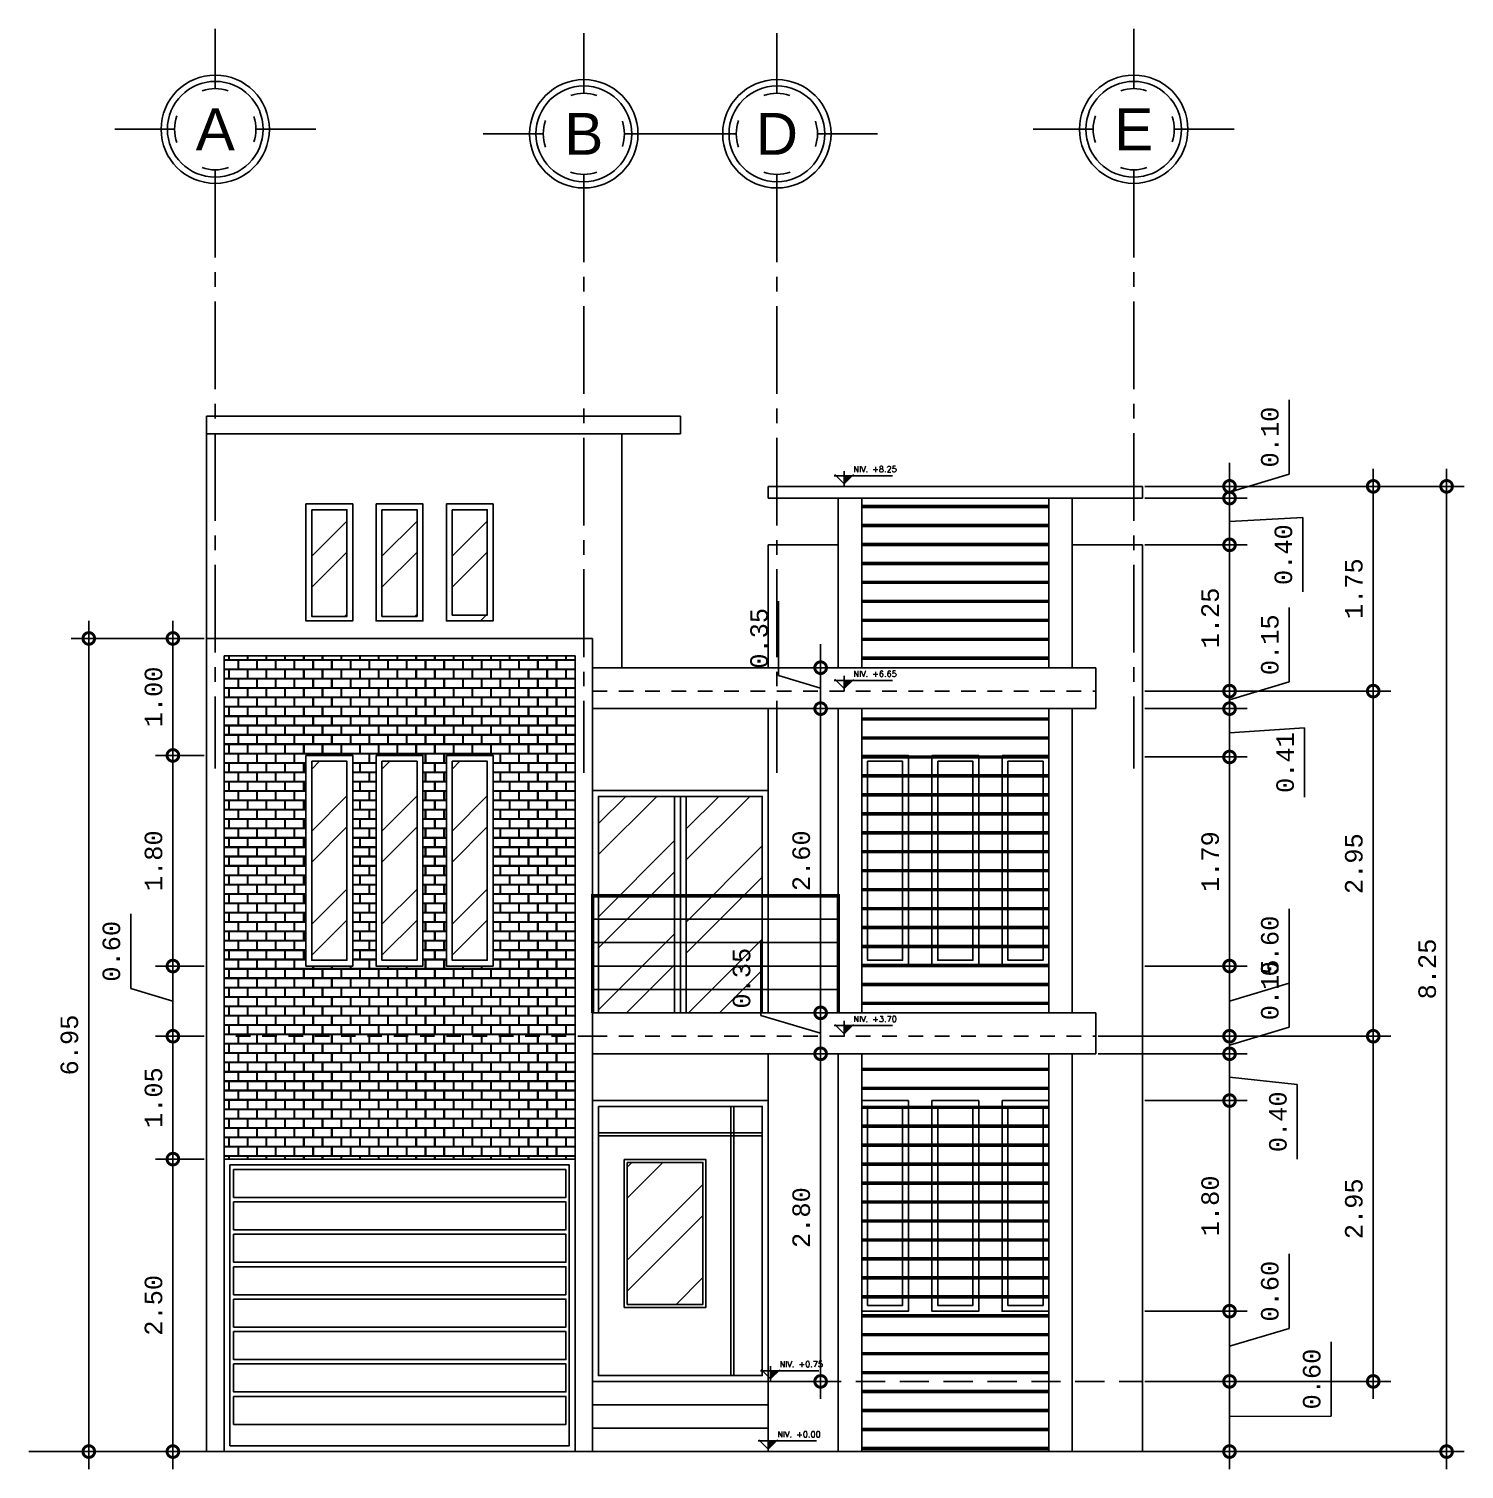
# Model space of a CAD drawing. Header units: inches. Extents: x -9 to 337, y -247 to 209.
# Drawn here: x 115.16 to 127.43, y 49.16 to 61.47 of the extents above; entities that cross this region are included whole.
import ezdxf
from ezdxf.enums import TextEntityAlignment as Align

# ---------------------------------------------------------------- set-up
doc = ezdxf.new("R2010")
doc.units = ezdxf.units.IN
doc.header["$MEASUREMENT"] = 0
doc.header["$PDMODE"] = 34
doc.linetypes.add('CENTER2', pattern=[1.125, 0.75, -0.125, 0.125, -0.125])
doc.linetypes.add('HIDDEN', pattern=[0.375, 0.25, -0.125])
doc.layers.add('A_COTAS', color=1, linetype='Continuous')
doc.styles.add('MONOTXT4', font='monotxt4.shx')
doc.styles.add('NT_25', font='romans.shx', dxfattribs={"height": 0.0509})
doc.styles.get("Standard").update_dxf_attribs({"font": 'arial.ttf'})
doc.dimstyles.new('E100', dxfattribs={"dimtxt": 0.15, "dimasz": 0.2, "dimexe": 0.15, "dimexo": 0.02, "dimgap": 0.09, "dimtad": 1, "dimzin": 0, "dimdsep": 46, "dimtxsty": 'MONOTXT4', "dimblk": 'DOTSMALL', "dimcen": 0.01, "dimdle": 0.15, "dimclrd": 1, "dimclre": 1, "dimclrt": 2, "dimadec": 0, "dimazin": 0, "dimtfac": 1, "dimtofl": 0, "dimtmove": 1, "dimatfit": 1, "dimldrblk": 'OPEN90', "dimfxl": 1, "dimtolj": 1, "dimtzin": 0, "dimarcsym": 0})
pattern_1 = [(45, (59.7556, 23.8381), (-0.3977476, 0.3977476), []), (45, (60.02075, 23.8381), (-0.3977476, 0.3977476), [])]

# ---------------------------------------------------------------- blocks, each defined once
blk = doc.blocks.new('EJE NORTE NUEVO')
at = {"color": 8}
for p, q in [((0, 3.252), (0, 3.764)), ((-0.347, 2.905), (-0.859, 2.905)), ((0.347, 2.905), (0.859, 2.905))]:
    blk.add_line(p, q, dxfattribs=at)
at = {"color": 2, "linetype": 'CENTER2'}
blk.add_line((0, 2.558), (0, -2.558), dxfattribs=at)
at = {"color": 8}
blk.add_circle((0, 2.905), 0.463, dxfattribs=at)
at = {"color": 4}
blk.add_circle((0, 2.905), 0.409, dxfattribs=at)
at = {"color": 8}
for start, end in [(71.4161, 108.5839), (160.6993, 199.2784), (341.7694, 18.2529), (251.0526, 288.9474)]:
    blk.add_arc((0, 2.905), 0.347, start, end, dxfattribs=at)
at = {"color": 4}
blk.add_attdef('A', text='', height=0.358, dxfattribs=at).set_placement((0, 2.905), align=Align.MIDDLE_CENTER)
blk = doc.blocks.new('_DotSmall')
at = {"color": 0, "linetype": 'ByBlock', "const_width": 0.5}
blk.add_lwpolyline([(-0.0625, 0, 1), (0.0625, 0, 1)], format="xyb", close=True, dxfattribs=at)
blk = doc.blocks.new('*D459')
at = {"color": 1, "lineweight": -2, "transparency": 16777216}
for p, q in [((116.395, 49.164), (116.395, 51.964)), ((116.662, 51.814), (116.245, 51.814)), ((116.662, 49.314), (116.245, 49.314))]:
    blk.add_line(p, q, dxfattribs=at)
at = {"layer": 'DEFPOINTS', "color": 0, "transparency": 16777216}
for p in [(116.395, 51.814), (116.682, 51.814), (116.682, 49.314)]:
    blk.add_point(p, dxfattribs=at)
at = {"color": 1, "lineweight": -2, "transparency": 16777216, "xscale": 0.2, "yscale": 0.2, "zscale": 0.2}
for p, rotation in [((116.395, 51.814), 90), ((116.395, 49.314), 270)]:
    blk.add_blockref('_DotSmall', p, dxfattribs=dict(at, rotation=rotation))
at = {"color": 2, "transparency": 16777216, "insert": (116.23, 50.564), "char_height": 0.15, "attachment_point": 5, "rotation": 90, "style": 'MONOTXT4'}
blk.add_mtext('\\A1;2.50', dxfattribs=at)
blk = doc.blocks.new('_Open90')
at = {"color": 0, "linetype": 'ByBlock', "lineweight": -2}
for p, q in [((0, 0), (-1, 0)), ((-0.5, 0.5), (0, 0)), ((0, 0), (-0.5, -0.5))]:
    blk.add_line(p, q, dxfattribs=at)
blk = doc.blocks.new('*D460')
at = {"color": 1, "lineweight": -2, "transparency": 16777216}
for p, q in [((116.395, 51.664), (116.395, 53.014)), ((116.662, 52.864), (116.245, 52.864)), ((116.662, 51.814), (116.245, 51.814))]:
    blk.add_line(p, q, dxfattribs=at)
at = {"layer": 'DEFPOINTS', "color": 0, "transparency": 16777216}
for p in [(116.395, 52.864), (116.682, 52.864), (116.682, 51.814)]:
    blk.add_point(p, dxfattribs=at)
at = {"color": 1, "lineweight": -2, "transparency": 16777216, "xscale": 0.2, "yscale": 0.2, "zscale": 0.2}
for p, rotation in [((116.395, 52.864), 90), ((116.395, 51.814), 270)]:
    blk.add_blockref('_DotSmall', p, dxfattribs=dict(at, rotation=rotation))
at = {"color": 2, "transparency": 16777216, "insert": (116.23, 52.339), "char_height": 0.15, "attachment_point": 5, "rotation": 90, "style": 'MONOTXT4'}
blk.add_mtext('\\A1;1.05', dxfattribs=at)
blk = doc.blocks.new('*D461')
at = {"color": 1, "lineweight": -2, "transparency": 16777216}
for p, q in [((116.035, 53.272), (116.035, 53.909)), ((116.395, 53.464), (116.395, 53.664)), ((116.662, 53.464), (116.245, 53.464)), ((116.395, 52.864), (116.395, 53.464)), ((116.395, 53.164), (116.035, 53.272)), ((116.662, 52.864), (116.245, 52.864)), ((116.395, 52.864), (116.395, 52.664))]:
    blk.add_line(p, q, dxfattribs=at)
at = {"layer": 'DEFPOINTS', "color": 0, "transparency": 16777216}
for p in [(116.395, 53.464), (116.682, 53.464), (116.682, 52.864)]:
    blk.add_point(p, dxfattribs=at)
at = {"color": 1, "lineweight": -2, "transparency": 16777216, "xscale": 0.2, "yscale": 0.2, "zscale": 0.2}
for p, rotation in [((116.395, 53.464), 270), ((116.395, 52.864), 90)]:
    blk.add_blockref('_DotSmall', p, dxfattribs=dict(at, rotation=rotation))
at = {"color": 2, "transparency": 16777216, "insert": (115.87, 53.59), "char_height": 0.15, "attachment_point": 5, "rotation": 90, "style": 'MONOTXT4'}
blk.add_mtext('\\A1;0.60', dxfattribs=at)
blk = doc.blocks.new('*D462')
at = {"color": 1, "lineweight": -2, "transparency": 16777216}
for p, q in [((116.395, 53.314), (116.395, 55.414)), ((116.662, 55.264), (116.245, 55.264)), ((116.662, 53.464), (116.245, 53.464))]:
    blk.add_line(p, q, dxfattribs=at)
at = {"layer": 'DEFPOINTS', "color": 0, "transparency": 16777216}
for p in [(116.395, 55.264), (116.682, 55.264), (116.682, 53.464)]:
    blk.add_point(p, dxfattribs=at)
at = {"color": 1, "lineweight": -2, "transparency": 16777216, "xscale": 0.2, "yscale": 0.2, "zscale": 0.2}
for p, rotation in [((116.395, 55.264), 90), ((116.395, 53.464), 270)]:
    blk.add_blockref('_DotSmall', p, dxfattribs=dict(at, rotation=rotation))
at = {"color": 2, "transparency": 16777216, "insert": (116.23, 54.364), "char_height": 0.15, "attachment_point": 5, "rotation": 90, "style": 'MONOTXT4'}
blk.add_mtext('\\A1;1.80', dxfattribs=at)
blk = doc.blocks.new('*D463')
at = {"color": 1, "lineweight": -2, "transparency": 16777216}
for p, q in [((116.395, 55.114), (116.395, 56.414)), ((116.662, 56.264), (116.245, 56.264)), ((116.662, 55.264), (116.245, 55.264))]:
    blk.add_line(p, q, dxfattribs=at)
at = {"layer": 'DEFPOINTS', "color": 0, "transparency": 16777216}
for p in [(116.395, 56.264), (116.682, 56.264), (116.682, 55.264)]:
    blk.add_point(p, dxfattribs=at)
at = {"color": 1, "lineweight": -2, "transparency": 16777216, "xscale": 0.2, "yscale": 0.2, "zscale": 0.2}
for p, rotation in [((116.395, 56.264), 90), ((116.395, 55.264), 270)]:
    blk.add_blockref('_DotSmall', p, dxfattribs=dict(at, rotation=rotation))
at = {"color": 2, "transparency": 16777216, "insert": (116.23, 55.764), "char_height": 0.15, "attachment_point": 5, "rotation": 90, "style": 'MONOTXT4'}
blk.add_mtext('\\A1;1.00', dxfattribs=at)
blk = doc.blocks.new('*D464')
at = {"color": 1, "lineweight": -2, "transparency": 16777216}
for p, q in [((126.294, 49.616), (126.294, 50.253)), ((125.426, 49.164), (125.426, 50.064)), ((124.702, 49.914), (125.576, 49.914)), ((125.426, 49.614), (126.294, 49.616)), ((124.702, 49.314), (125.576, 49.314))]:
    blk.add_line(p, q, dxfattribs=at)
at = {"layer": 'DEFPOINTS', "color": 0, "transparency": 16777216}
for p in [(124.682, 49.914), (125.426, 49.914), (124.682, 49.314)]:
    blk.add_point(p, dxfattribs=at)
at = {"color": 1, "lineweight": -2, "transparency": 16777216, "xscale": 0.2, "yscale": 0.2, "zscale": 0.2}
for p, rotation in [((125.426, 49.914), 90), ((125.426, 49.314), 270)]:
    blk.add_blockref('_DotSmall', p, dxfattribs=dict(at, rotation=rotation))
at = {"color": 2, "transparency": 16777216, "insert": (126.129, 49.934), "char_height": 0.15, "attachment_point": 5, "rotation": 90, "style": 'MONOTXT4'}
blk.add_mtext('\\A1;0.60', dxfattribs=at)
blk = doc.blocks.new('*D465')
at = {"color": 1, "lineweight": -2, "transparency": 16777216}
for p, q in [((125.936, 50.367), (125.936, 51.004)), ((125.426, 50.514), (125.426, 50.714)), ((124.702, 50.514), (125.576, 50.514)), ((125.426, 49.914), (125.426, 50.514)), ((125.426, 50.214), (125.936, 50.367)), ((124.702, 49.914), (125.576, 49.914)), ((125.426, 49.914), (125.426, 49.714))]:
    blk.add_line(p, q, dxfattribs=at)
at = {"layer": 'DEFPOINTS', "color": 0, "transparency": 16777216}
for p in [(124.682, 50.514), (125.426, 50.514), (124.682, 49.914)]:
    blk.add_point(p, dxfattribs=at)
at = {"color": 1, "lineweight": -2, "transparency": 16777216, "xscale": 0.2, "yscale": 0.2, "zscale": 0.2}
for p, rotation in [((125.426, 50.514), 270), ((125.426, 49.914), 90)]:
    blk.add_blockref('_DotSmall', p, dxfattribs=dict(at, rotation=rotation))
at = {"color": 2, "transparency": 16777216, "insert": (125.771, 50.685), "char_height": 0.15, "attachment_point": 5, "rotation": 90, "style": 'MONOTXT4'}
blk.add_mtext('\\A1;0.60', dxfattribs=at)
blk = doc.blocks.new('*D466')
at = {"color": 1, "lineweight": -2, "transparency": 16777216}
for p, q in [((125.426, 50.364), (125.426, 52.464)), ((124.702, 52.314), (125.576, 52.314)), ((124.702, 50.514), (125.576, 50.514))]:
    blk.add_line(p, q, dxfattribs=at)
at = {"layer": 'DEFPOINTS', "color": 0, "transparency": 16777216}
for p in [(124.682, 52.314), (125.426, 52.314), (124.682, 50.514)]:
    blk.add_point(p, dxfattribs=at)
at = {"color": 1, "lineweight": -2, "transparency": 16777216, "xscale": 0.2, "yscale": 0.2, "zscale": 0.2}
for p, rotation in [((125.426, 52.314), 90), ((125.426, 50.514), 270)]:
    blk.add_blockref('_DotSmall', p, dxfattribs=dict(at, rotation=rotation))
at = {"color": 2, "transparency": 16777216, "insert": (125.261, 51.414), "char_height": 0.15, "attachment_point": 5, "rotation": 90, "style": 'MONOTXT4'}
blk.add_mtext('\\A1;1.80', dxfattribs=at)
blk = doc.blocks.new('*D467')
at = {"color": 1, "lineweight": -2, "transparency": 16777216}
for p, q in [((125.426, 52.164), (125.426, 52.864)), ((124.302, 52.714), (125.576, 52.714)), ((125.426, 52.514), (126.005, 52.452)), ((126.005, 52.452), (126.005, 51.814)), ((124.702, 52.314), (125.576, 52.314))]:
    blk.add_line(p, q, dxfattribs=at)
at = {"layer": 'DEFPOINTS', "color": 0, "transparency": 16777216}
for p in [(124.282, 52.714), (125.426, 52.714), (124.682, 52.314)]:
    blk.add_point(p, dxfattribs=at)
at = {"color": 1, "lineweight": -2, "transparency": 16777216, "xscale": 0.2, "yscale": 0.2, "zscale": 0.2}
for p, rotation in [((125.426, 52.714), 90), ((125.426, 52.314), 270)]:
    blk.add_blockref('_DotSmall', p, dxfattribs=dict(at, rotation=rotation))
at = {"color": 2, "transparency": 16777216, "insert": (125.84, 52.133), "char_height": 0.15, "attachment_point": 5, "rotation": 90, "style": 'MONOTXT4'}
blk.add_mtext('\\A1;0.40', dxfattribs=at)
blk = doc.blocks.new('*D468')
at = {"color": 1, "lineweight": -2, "transparency": 16777216}
for p, q in [((125.936, 52.942), (125.936, 53.579)), ((125.426, 52.864), (125.426, 53.064)), ((125.426, 52.789), (125.936, 52.942)), ((124.302, 52.864), (125.576, 52.864)), ((125.426, 52.714), (125.426, 52.864)), ((124.302, 52.714), (125.576, 52.714)), ((125.426, 52.714), (125.426, 52.514))]:
    blk.add_line(p, q, dxfattribs=at)
at = {"layer": 'DEFPOINTS', "color": 0, "transparency": 16777216}
for p in [(124.282, 52.864), (125.426, 52.864), (124.282, 52.714)]:
    blk.add_point(p, dxfattribs=at)
at = {"color": 1, "lineweight": -2, "transparency": 16777216, "xscale": 0.2, "yscale": 0.2, "zscale": 0.2}
for p, rotation in [((125.426, 52.864), 270), ((125.426, 52.714), 90)]:
    blk.add_blockref('_DotSmall', p, dxfattribs=dict(at, rotation=rotation))
at = {"color": 2, "transparency": 16777216, "insert": (125.771, 53.26), "char_height": 0.15, "attachment_point": 5, "rotation": 90, "style": 'MONOTXT4'}
blk.add_mtext('\\A1;0.15', dxfattribs=at)
blk = doc.blocks.new('*D469')
at = {"color": 1, "lineweight": -2, "transparency": 16777216}
for p, q in [((125.936, 53.317), (125.936, 53.954)), ((125.426, 53.464), (125.426, 53.664)), ((124.702, 53.464), (125.576, 53.464)), ((125.426, 52.864), (125.426, 53.464)), ((125.426, 53.164), (125.936, 53.317)), ((124.302, 52.864), (125.576, 52.864)), ((125.426, 52.864), (125.426, 52.664))]:
    blk.add_line(p, q, dxfattribs=at)
at = {"layer": 'DEFPOINTS', "color": 0, "transparency": 16777216}
for p in [(124.682, 53.464), (125.426, 53.464), (124.282, 52.864)]:
    blk.add_point(p, dxfattribs=at)
at = {"color": 1, "lineweight": -2, "transparency": 16777216, "xscale": 0.2, "yscale": 0.2, "zscale": 0.2}
for p, rotation in [((125.426, 53.464), 270), ((125.426, 52.864), 90)]:
    blk.add_blockref('_DotSmall', p, dxfattribs=dict(at, rotation=rotation))
at = {"color": 2, "transparency": 16777216, "insert": (125.771, 53.635), "char_height": 0.15, "attachment_point": 5, "rotation": 90, "style": 'MONOTXT4'}
blk.add_mtext('\\A1;0.60', dxfattribs=at)
blk = doc.blocks.new('*D470')
at = {"color": 1, "lineweight": -2, "transparency": 16777216}
for p, q in [((125.426, 53.314), (125.426, 55.401)), ((124.702, 55.251), (125.576, 55.251)), ((124.702, 53.464), (125.576, 53.464))]:
    blk.add_line(p, q, dxfattribs=at)
at = {"layer": 'DEFPOINTS', "color": 0, "transparency": 16777216}
for p in [(124.682, 55.251), (125.426, 55.251), (124.682, 53.464)]:
    blk.add_point(p, dxfattribs=at)
at = {"color": 1, "lineweight": -2, "transparency": 16777216, "xscale": 0.2, "yscale": 0.2, "zscale": 0.2}
for p, rotation in [((125.426, 55.251), 90), ((125.426, 53.464), 270)]:
    blk.add_blockref('_DotSmall', p, dxfattribs=dict(at, rotation=rotation))
at = {"color": 2, "transparency": 16777216, "insert": (125.261, 54.357), "char_height": 0.15, "attachment_point": 5, "rotation": 90, "style": 'MONOTXT4'}
blk.add_mtext('\\A1;1.79', dxfattribs=at)
blk = doc.blocks.new('*D471')
at = {"color": 1, "lineweight": -2, "transparency": 16777216}
for p, q in [((125.426, 55.101), (125.426, 55.814)), ((124.702, 55.664), (125.576, 55.664)), ((125.426, 55.457), (126.067, 55.5)), ((126.067, 55.5), (126.067, 54.906)), ((124.702, 55.251), (125.576, 55.251))]:
    blk.add_line(p, q, dxfattribs=at)
at = {"layer": 'DEFPOINTS', "color": 0, "transparency": 16777216}
for p in [(124.682, 55.664), (125.426, 55.664), (124.682, 55.251)]:
    blk.add_point(p, dxfattribs=at)
at = {"color": 1, "lineweight": -2, "transparency": 16777216, "xscale": 0.2, "yscale": 0.2, "zscale": 0.2}
for p, rotation in [((125.426, 55.664), 90), ((125.426, 55.251), 270)]:
    blk.add_blockref('_DotSmall', p, dxfattribs=dict(at, rotation=rotation))
at = {"color": 2, "transparency": 16777216, "insert": (125.902, 55.203), "char_height": 0.15, "attachment_point": 5, "rotation": 90, "style": 'MONOTXT4'}
blk.add_mtext('\\A1;0.41', dxfattribs=at)
blk = doc.blocks.new('*D472')
at = {"color": 1, "lineweight": -2, "transparency": 16777216}
for p, q in [((125.936, 55.892), (125.936, 56.529)), ((125.426, 55.814), (125.426, 56.014)), ((124.702, 55.814), (125.576, 55.814)), ((125.426, 55.739), (125.936, 55.892)), ((125.426, 55.664), (125.426, 55.814)), ((124.702, 55.664), (125.576, 55.664)), ((125.426, 55.664), (125.426, 55.464))]:
    blk.add_line(p, q, dxfattribs=at)
at = {"layer": 'DEFPOINTS', "color": 0, "transparency": 16777216}
for p in [(124.682, 55.814), (125.426, 55.814), (124.682, 55.664)]:
    blk.add_point(p, dxfattribs=at)
at = {"color": 1, "lineweight": -2, "transparency": 16777216, "xscale": 0.2, "yscale": 0.2, "zscale": 0.2}
for p, rotation in [((125.426, 55.814), 270), ((125.426, 55.664), 90)]:
    blk.add_blockref('_DotSmall', p, dxfattribs=dict(at, rotation=rotation))
at = {"color": 2, "transparency": 16777216, "insert": (125.771, 56.21), "char_height": 0.15, "attachment_point": 5, "rotation": 90, "style": 'MONOTXT4'}
blk.add_mtext('\\A1;0.15', dxfattribs=at)
blk = doc.blocks.new('*D473')
at = {"color": 1, "lineweight": -2, "transparency": 16777216}
for p, q in [((125.426, 55.664), (125.426, 57.214)), ((124.702, 57.064), (125.576, 57.064)), ((124.702, 55.814), (125.576, 55.814))]:
    blk.add_line(p, q, dxfattribs=at)
at = {"layer": 'DEFPOINTS', "color": 0, "transparency": 16777216}
for p in [(124.682, 57.064), (125.426, 57.064), (124.682, 55.814)]:
    blk.add_point(p, dxfattribs=at)
at = {"color": 1, "lineweight": -2, "transparency": 16777216, "xscale": 0.2, "yscale": 0.2, "zscale": 0.2}
for p, rotation in [((125.426, 57.064), 90), ((125.426, 55.814), 270)]:
    blk.add_blockref('_DotSmall', p, dxfattribs=dict(at, rotation=rotation))
at = {"color": 2, "transparency": 16777216, "insert": (125.261, 56.439), "char_height": 0.15, "attachment_point": 5, "rotation": 90, "style": 'MONOTXT4'}
blk.add_mtext('\\A1;1.25', dxfattribs=at)
blk = doc.blocks.new('*D474')
at = {"color": 1, "lineweight": -2, "transparency": 16777216}
for p, q in [((125.426, 56.914), (125.426, 57.614)), ((124.702, 57.464), (125.576, 57.464)), ((125.426, 57.264), (126.052, 57.299)), ((126.052, 57.299), (126.052, 56.661)), ((124.702, 57.064), (125.576, 57.064))]:
    blk.add_line(p, q, dxfattribs=at)
at = {"layer": 'DEFPOINTS', "color": 0, "transparency": 16777216}
for p in [(124.682, 57.464), (125.426, 57.464), (124.682, 57.064)]:
    blk.add_point(p, dxfattribs=at)
at = {"color": 1, "lineweight": -2, "transparency": 16777216, "xscale": 0.2, "yscale": 0.2, "zscale": 0.2}
for p, rotation in [((125.426, 57.464), 90), ((125.426, 57.064), 270)]:
    blk.add_blockref('_DotSmall', p, dxfattribs=dict(at, rotation=rotation))
at = {"color": 2, "transparency": 16777216, "insert": (125.887, 56.98), "char_height": 0.15, "attachment_point": 5, "rotation": 90, "style": 'MONOTXT4'}
blk.add_mtext('\\A1;0.40', dxfattribs=at)
blk = doc.blocks.new('*D475')
at = {"color": 1, "lineweight": -2, "transparency": 16777216}
for p, q in [((125.936, 57.667), (125.936, 58.304)), ((125.426, 57.564), (125.426, 57.764)), ((125.426, 57.514), (125.936, 57.667)), ((124.702, 57.564), (125.576, 57.564)), ((125.426, 57.464), (125.426, 57.564)), ((124.702, 57.464), (125.576, 57.464)), ((125.426, 57.464), (125.426, 57.264))]:
    blk.add_line(p, q, dxfattribs=at)
at = {"layer": 'DEFPOINTS', "color": 0, "transparency": 16777216}
for p in [(124.682, 57.564), (125.426, 57.564), (124.682, 57.464)]:
    blk.add_point(p, dxfattribs=at)
at = {"color": 1, "lineweight": -2, "transparency": 16777216, "xscale": 0.2, "yscale": 0.2, "zscale": 0.2}
for p, rotation in [((125.426, 57.564), 270), ((125.426, 57.464), 90)]:
    blk.add_blockref('_DotSmall', p, dxfattribs=dict(at, rotation=rotation))
at = {"color": 2, "transparency": 16777216, "insert": (125.771, 57.985), "char_height": 0.15, "attachment_point": 5, "rotation": 90, "style": 'MONOTXT4'}
blk.add_mtext('\\A1;0.10', dxfattribs=at)
blk = doc.blocks.new('*D476')
at = {"color": 1, "lineweight": -2, "transparency": 16777216}
for p, q in [((121.931, 49.764), (121.931, 52.864)), ((121.502, 52.714), (122.081, 52.714)), ((121.502, 49.914), (122.081, 49.914))]:
    blk.add_line(p, q, dxfattribs=at)
at = {"layer": 'DEFPOINTS', "color": 0, "transparency": 16777216}
for p in [(121.482, 52.714), (121.931, 52.714), (121.482, 49.914)]:
    blk.add_point(p, dxfattribs=at)
at = {"color": 1, "lineweight": -2, "transparency": 16777216, "xscale": 0.2, "yscale": 0.2, "zscale": 0.2}
for p, rotation in [((121.931, 52.714), 90), ((121.931, 49.914), 270)]:
    blk.add_blockref('_DotSmall', p, dxfattribs=dict(at, rotation=rotation))
at = {"color": 2, "transparency": 16777216, "insert": (121.766, 51.314), "char_height": 0.15, "attachment_point": 5, "rotation": 90, "style": 'MONOTXT4'}
blk.add_mtext('\\A1;2.80', dxfattribs=at)
blk = doc.blocks.new('*D477')
at = {"color": 1, "lineweight": -2, "transparency": 16777216}
for p, q in [((121.421, 53.042), (121.421, 53.679)), ((121.931, 53.064), (121.931, 53.264)), ((121.911, 53.064), (121.781, 53.064)), ((121.931, 52.714), (121.931, 53.064)), ((121.931, 52.889), (121.421, 53.042)), ((121.502, 52.714), (122.081, 52.714)), ((121.931, 52.714), (121.931, 52.514))]:
    blk.add_line(p, q, dxfattribs=at)
at = {"layer": 'DEFPOINTS', "color": 0, "transparency": 16777216}
for p in [(121.931, 53.064), (121.931, 53.064), (121.482, 52.714)]:
    blk.add_point(p, dxfattribs=at)
at = {"color": 1, "lineweight": -2, "transparency": 16777216, "xscale": 0.2, "yscale": 0.2, "zscale": 0.2}
for p, rotation in [((121.931, 53.064), 270), ((121.931, 52.714), 90)]:
    blk.add_blockref('_DotSmall', p, dxfattribs=dict(at, rotation=rotation))
at = {"color": 2, "transparency": 16777216, "insert": (121.256, 53.36), "char_height": 0.15, "attachment_point": 5, "rotation": 90, "style": 'MONOTXT4'}
blk.add_mtext('\\A1;0.35', dxfattribs=at)
blk = doc.blocks.new('*D478')
at = {"color": 1, "lineweight": -2, "transparency": 16777216}
for p, q in [((121.931, 52.914), (121.931, 55.814)), ((121.911, 55.664), (121.781, 55.664)), ((121.911, 53.064), (121.781, 53.064))]:
    blk.add_line(p, q, dxfattribs=at)
at = {"layer": 'DEFPOINTS', "color": 0, "transparency": 16777216}
for p in [(121.931, 55.664), (121.931, 55.664), (121.931, 53.064)]:
    blk.add_point(p, dxfattribs=at)
at = {"color": 1, "lineweight": -2, "transparency": 16777216, "xscale": 0.2, "yscale": 0.2, "zscale": 0.2}
for p, rotation in [((121.931, 55.664), 90), ((121.931, 53.064), 270)]:
    blk.add_blockref('_DotSmall', p, dxfattribs=dict(at, rotation=rotation))
at = {"color": 2, "transparency": 16777216, "insert": (121.766, 54.364), "char_height": 0.15, "attachment_point": 5, "rotation": 90, "style": 'MONOTXT4'}
blk.add_mtext('\\A1;2.60', dxfattribs=at)
blk = doc.blocks.new('*D479')
at = {"color": 1, "lineweight": -2, "transparency": 16777216}
for p, q in [((121.571, 55.947), (121.571, 56.584)), ((121.931, 56.014), (121.931, 56.214)), ((121.931, 55.839), (121.571, 55.947)), ((121.911, 56.014), (121.781, 56.014)), ((121.931, 55.664), (121.931, 56.014)), ((121.911, 55.664), (121.781, 55.664)), ((121.931, 55.664), (121.931, 55.464))]:
    blk.add_line(p, q, dxfattribs=at)
at = {"layer": 'DEFPOINTS', "color": 0, "transparency": 16777216}
for p in [(121.931, 56.014), (121.931, 56.014), (121.931, 55.664)]:
    blk.add_point(p, dxfattribs=at)
at = {"color": 1, "lineweight": -2, "transparency": 16777216, "xscale": 0.2, "yscale": 0.2, "zscale": 0.2}
for p, rotation in [((121.931, 56.014), 270), ((121.931, 55.664), 90)]:
    blk.add_blockref('_DotSmall', p, dxfattribs=dict(at, rotation=rotation))
at = {"color": 2, "transparency": 16777216, "insert": (121.406, 56.265), "char_height": 0.15, "attachment_point": 5, "rotation": 90, "style": 'MONOTXT4'}
blk.add_mtext('\\A1;0.35', dxfattribs=at)
blk = doc.blocks.new('*D480')
at = {"color": 1, "lineweight": -2, "transparency": 16777216}
for p, q in [((126.654, 49.764), (126.654, 53.014)), ((124.302, 52.864), (126.804, 52.864)), ((124.722, 49.914), (126.804, 49.914))]:
    blk.add_line(p, q, dxfattribs=at)
at = {"layer": 'DEFPOINTS', "color": 0, "transparency": 16777216}
for p in [(124.282, 52.864), (126.654, 52.864), (124.702, 49.914)]:
    blk.add_point(p, dxfattribs=at)
at = {"color": 1, "lineweight": -2, "transparency": 16777216, "xscale": 0.2, "yscale": 0.2, "zscale": 0.2}
for p, rotation in [((126.654, 52.864), 90), ((126.654, 49.914), 270)]:
    blk.add_blockref('_DotSmall', p, dxfattribs=dict(at, rotation=rotation))
at = {"color": 2, "transparency": 16777216, "insert": (126.489, 51.389), "char_height": 0.15, "attachment_point": 5, "rotation": 90, "style": 'MONOTXT4'}
blk.add_mtext('\\A1;2.95', dxfattribs=at)
blk = doc.blocks.new('*D481')
at = {"color": 1, "lineweight": -2, "transparency": 16777216}
for p, q in [((126.654, 52.714), (126.654, 55.964)), ((124.702, 55.814), (126.804, 55.814)), ((124.302, 52.864), (126.804, 52.864))]:
    blk.add_line(p, q, dxfattribs=at)
at = {"layer": 'DEFPOINTS', "color": 0, "transparency": 16777216}
for p in [(124.682, 55.814), (126.654, 55.814), (124.282, 52.864)]:
    blk.add_point(p, dxfattribs=at)
at = {"color": 1, "lineweight": -2, "transparency": 16777216, "xscale": 0.2, "yscale": 0.2, "zscale": 0.2}
for p, rotation in [((126.654, 55.814), 90), ((126.654, 52.864), 270)]:
    blk.add_blockref('_DotSmall', p, dxfattribs=dict(at, rotation=rotation))
at = {"color": 2, "transparency": 16777216, "insert": (126.489, 54.339), "char_height": 0.15, "attachment_point": 5, "rotation": 90, "style": 'MONOTXT4'}
blk.add_mtext('\\A1;2.95', dxfattribs=at)
blk = doc.blocks.new('*D482')
at = {"color": 1, "lineweight": -2, "transparency": 16777216}
for p, q in [((126.654, 55.664), (126.654, 57.714)), ((124.702, 57.564), (126.804, 57.564)), ((124.702, 55.814), (126.804, 55.814))]:
    blk.add_line(p, q, dxfattribs=at)
at = {"layer": 'DEFPOINTS', "color": 0, "transparency": 16777216}
for p in [(124.682, 57.564), (126.654, 57.564), (124.682, 55.814)]:
    blk.add_point(p, dxfattribs=at)
at = {"color": 1, "lineweight": -2, "transparency": 16777216, "xscale": 0.2, "yscale": 0.2, "zscale": 0.2}
for p, rotation in [((126.654, 57.564), 90), ((126.654, 55.814), 270)]:
    blk.add_blockref('_DotSmall', p, dxfattribs=dict(at, rotation=rotation))
at = {"color": 2, "transparency": 16777216, "insert": (126.489, 56.689), "char_height": 0.15, "attachment_point": 5, "rotation": 90, "style": 'MONOTXT4'}
blk.add_mtext('\\A1;1.75', dxfattribs=at)
blk = doc.blocks.new('*D483')
at = {"color": 1, "lineweight": -2, "transparency": 16777216}
for p, q in [((127.281, 49.164), (127.281, 57.714)), ((124.702, 57.564), (127.431, 57.564)), ((124.102, 49.314), (127.431, 49.314))]:
    blk.add_line(p, q, dxfattribs=at)
at = {"layer": 'DEFPOINTS', "color": 0, "transparency": 16777216}
for p in [(124.682, 57.564), (127.281, 57.564), (124.082, 49.314)]:
    blk.add_point(p, dxfattribs=at)
at = {"color": 1, "lineweight": -2, "transparency": 16777216, "xscale": 0.2, "yscale": 0.2, "zscale": 0.2}
for p, rotation in [((127.281, 57.564), 90), ((127.281, 49.314), 270)]:
    blk.add_blockref('_DotSmall', p, dxfattribs=dict(at, rotation=rotation))
at = {"color": 2, "transparency": 16777216, "insert": (127.116, 53.439), "char_height": 0.15, "attachment_point": 5, "rotation": 90, "style": 'MONOTXT4'}
blk.add_mtext('\\A1;8.25', dxfattribs=at)
blk = doc.blocks.new('*D484')
at = {"color": 1, "lineweight": -2, "transparency": 16777216}
for p, q in [((115.676, 49.164), (115.676, 56.414)), ((116.662, 56.264), (115.526, 56.264)), ((116.662, 49.314), (115.526, 49.314))]:
    blk.add_line(p, q, dxfattribs=at)
at = {"layer": 'DEFPOINTS', "color": 0, "transparency": 16777216}
for p in [(115.676, 56.264), (116.682, 56.264), (116.682, 49.314)]:
    blk.add_point(p, dxfattribs=at)
at = {"color": 1, "lineweight": -2, "transparency": 16777216, "xscale": 0.2, "yscale": 0.2, "zscale": 0.2}
for p, rotation in [((115.676, 56.264), 90), ((115.676, 49.314), 270)]:
    blk.add_blockref('_DotSmall', p, dxfattribs=dict(at, rotation=rotation))
at = {"color": 2, "transparency": 16777216, "insert": (115.511, 52.789), "char_height": 0.15, "attachment_point": 5, "rotation": 90, "style": 'MONOTXT4'}
blk.add_mtext('\\A1;6.95', dxfattribs=at)
blk = doc.blocks.new('ENIV 25')
at = {"linetype": 'Continuous'}
blk.add_hatch(color=256, dxfattribs=at).paths.add_polyline_path([(0.07, 0.07), (0, 0.07), (0, 0)])
for p, q in [((-0.086, 0.07), (0.414, 0.07)), ((-0.08, 0.08), (0, 0)), ((0, -0.022), (0, 0.11)), ((0.079, 0.079), (0, 0))]:
    blk.add_line(p, q, dxfattribs=at)
at = {"color": 0, "style": 'NT_25', "flags": 4}
blk.add_attdef('ENIV_25', (0.079, 0.101), '', height=0.0509, dxfattribs=at)

msp = doc.modelspace()

# ---------------------------------------------------------------- hatches: boundary and pattern name
at = {"transparency": 33554610}
h = msp.add_hatch(dxfattribs=at)
h.set_pattern_fill('ANSI32', color=8, scale=1.5)
h.set_pattern_definition([(45, (59.7556, 26.1881), (-0.3977476, 0.3977476), []), (45, (60.02075, 26.1881), (-0.3977476, 0.3977476), [])])
h.paths.add_polyline_path([(117.582, 56.452), (117.882, 56.452), (117.882, 57.364), (117.582, 57.364)])
h = msp.add_hatch(dxfattribs=at)
h.set_pattern_fill('ANSI32', color=8, scale=1.5)
h.set_pattern_definition([(45, (60.3556, 26.1881), (-0.3977476, 0.3977476), []), (45, (60.62075, 26.1881), (-0.3977476, 0.3977476), [])])
h.paths.add_polyline_path([(118.482, 57.364), (118.182, 57.364), (118.182, 56.452), (118.482, 56.452)])
h = msp.add_hatch(dxfattribs=at)
h.set_pattern_fill('ANSI32', color=8, scale=1.5)
h.set_pattern_definition([(45, (60.9556, 26.1881), (-0.3977476, 0.3977476), []), (45, (61.22075, 26.1881), (-0.3977476, 0.3977476), [])])
h.paths.add_polyline_path([(119.082, 57.364), (118.782, 57.364), (118.782, 56.414), (119.082, 56.414)])
h = msp.add_hatch(dxfattribs=at)
h.set_pattern_fill('AR-B816C', color=8, scale=0.01)
h.set_pattern_definition([(0, (59.75558, 23.838125), (0.08, 0.08), [0.15625, -0.00375]), (0, (59.67558, 23.841875), (0.08, 0.08), [0.15625, -0.00375]), (90, (59.75558, 23.838125), (-0.08, 0.08), [-0.08375, 0.07625]), (90, (59.75183, 23.838125), (-0.08, 0.08), [-0.08375, 0.07625])])
h.paths.add_polyline_path([(119.832, 56.114), (116.832, 56.114), (116.832, 52.864), (119.832, 52.864)])
h.paths.add_polyline_path([(118.532, 55.264), (118.532, 53.464), (118.132, 53.464), (118.132, 55.264)], flags=16)
h.paths.add_polyline_path([(118.482, 55.214), (118.482, 53.514), (118.182, 53.514), (118.182, 55.214)], flags=0)
h.paths.add_polyline_path([(118.732, 55.264), (119.132, 55.264), (119.132, 53.464), (118.732, 53.464)], flags=16)
h.paths.add_polyline_path([(118.782, 55.214), (119.082, 55.214), (119.082, 53.514), (118.782, 53.514)], flags=0)
h.paths.add_polyline_path([(117.932, 55.264), (117.932, 53.464), (117.532, 53.464), (117.532, 55.264)], flags=16)
h.paths.add_polyline_path([(117.882, 55.214), (117.882, 53.514), (117.582, 53.514), (117.582, 55.214)], flags=0)
h.paths.add_polyline_path([(119.832, 52.864), (116.832, 52.864), (116.832, 51.814), (119.832, 51.814)])
h = msp.add_hatch(dxfattribs=at)
h.set_pattern_fill('ANSI32', color=8, scale=1.5)
h.set_pattern_definition(pattern_1)
h.paths.add_polyline_path([(117.582, 53.514), (117.882, 53.514), (117.882, 55.214), (117.582, 55.214)])
h = msp.add_hatch(dxfattribs=at)
h.set_pattern_fill('ANSI32', color=8, scale=1.5)
h.set_pattern_definition([(45, (60.3556, 23.8381), (-0.3977476, 0.3977476), []), (45, (60.62075, 23.8381), (-0.3977476, 0.3977476), [])])
h.paths.add_polyline_path([(118.482, 55.214), (118.182, 55.214), (118.182, 53.514), (118.482, 53.514)])
h = msp.add_hatch(dxfattribs=at)
h.set_pattern_fill('ANSI32', color=8, scale=1.5)
h.set_pattern_definition([(45, (60.9556, 23.8381), (-0.3977476, 0.3977476), []), (45, (61.22075, 23.8381), (-0.3977476, 0.3977476), [])])
h.paths.add_polyline_path([(119.082, 55.214), (118.782, 55.214), (118.782, 53.514), (119.082, 53.514)])
h = msp.add_hatch(dxfattribs=at)
h.set_pattern_fill('ANSI32', color=8, scale=1.5)
h.set_pattern_definition(pattern_1)
h.paths.add_polyline_path([(120.682, 54.914), (120.032, 54.914), (120.032, 53.064), (120.682, 53.064)])
h.paths.add_polyline_path([(120.782, 53.064), (121.432, 53.064), (121.432, 54.914), (120.782, 54.914)])
h = msp.add_hatch(dxfattribs=at)
h.set_pattern_fill('ANSI32', color=8, scale=1.5)
h.set_pattern_definition(pattern_1)
h.paths.add_polyline_path([(120.278, 50.572), (120.925, 50.572), (120.925, 51.785), (120.278, 51.785)])

# ---------------------------------------------------------------- linework, layer by layer
at = {"color": 8, "transparency": 33554610}
for p, q in [((116.682, 58.164), (120.732, 58.164)), ((116.682, 58.014), (116.682, 58.164)), ((120.732, 58.014), (120.732, 58.164)), ((116.682, 58.014), (120.732, 58.014)), ((116.682, 56.264), (116.682, 58.014)), ((120.232, 56.014), (120.232, 58.014))]:
    msp.add_line(p, q, dxfattribs=at)
at = {"color": 4}
for p, q in [((124.682, 57.564), (121.482, 57.564)), ((121.482, 57.464), (121.482, 57.564)), ((124.682, 57.464), (124.682, 57.564)), ((124.682, 57.464), (121.482, 57.464)), ((122.082, 57.464), (122.082, 56.014)), ((122.282, 57.464), (122.282, 56.014)), ((123.882, 57.464), (123.882, 56.014)), ((124.082, 57.464), (124.082, 56.014)), ((124.282, 56.014), (119.982, 56.014)), ((124.282, 55.664), (124.282, 56.014)), ((124.282, 55.664), (119.982, 55.664)), ((122.082, 55.664), (122.082, 53.064)), ((122.282, 55.664), (122.282, 53.064)), ((123.882, 55.664), (123.882, 53.064)), ((124.082, 55.664), (124.082, 53.064)), ((119.982, 53.064), (124.282, 53.064)), ((124.282, 53.064), (124.282, 52.714)), ((119.982, 52.714), (124.282, 52.714)), ((122.082, 52.714), (122.082, 49.314)), ((122.282, 52.714), (122.282, 49.314)), ((123.882, 52.714), (123.882, 49.314)), ((124.082, 52.714), (124.082, 49.314)), ((116.832, 51.814), (119.832, 51.814)), ((119.982, 49.514), (121.482, 49.514))]:
    msp.add_line(p, q, dxfattribs=at)
at = {"color": 3}
for p, q in [((121.482, 57.064), (121.482, 56.014)), ((122.082, 57.064), (121.482, 57.064)), ((123.882, 57.064), (122.282, 57.064)), ((124.682, 57.064), (124.082, 57.064)), ((124.682, 57.064), (124.682, 49.314)), ((121.482, 55.664), (121.482, 53.064)), ((122.082, 53.864), (119.982, 53.864)), ((122.082, 53.664), (119.982, 53.664)), ((122.082, 53.464), (119.982, 53.464)), ((122.082, 53.264), (119.982, 53.264)), ((121.482, 52.714), (121.482, 49.314)), ((119.982, 49.714), (121.482, 49.714))]:
    msp.add_line(p, q, dxfattribs=at)
msp.add_line((119.132, 56.414), (119.132, 56.414))
at = {"color": 5}
for p, q in [((116.682, 56.264), (116.682, 49.314)), ((119.982, 56.264), (116.682, 56.264)), ((119.982, 56.264), (119.982, 49.314)), ((116.832, 56.114), (116.832, 49.314)), ((119.832, 56.114), (116.832, 56.114)), ((119.832, 56.114), (119.832, 49.314))]:
    msp.add_line(p, q, dxfattribs=at)
at = {"color": 8, "linetype": 'HIDDEN', "ltscale": 0.5}
for p, q in [((119.982, 55.814), (124.282, 55.814)), ((119.982, 52.864), (116.832, 52.864)), ((119.982, 52.864), (124.282, 52.864))]:
    msp.add_line(p, q, dxfattribs=at)
at = {"color": 2}
for p, q in [((119.982, 54.964), (121.482, 54.964)), ((120.682, 54.914), (120.682, 53.064)), ((120.732, 54.914), (120.732, 53.064)), ((120.782, 54.914), (120.782, 53.064)), ((119.982, 52.314), (121.482, 52.314)), ((119.982, 49.914), (121.482, 49.914))]:
    msp.add_line(p, q, dxfattribs=at)
at = {"color": 1}
for p, q in [((121.164, 52.264), (121.164, 49.964)), ((121.189, 52.264), (121.189, 49.964)), ((120.032, 52.038), (121.432, 52.038)), ((120.032, 52.013), (121.432, 52.013))]:
    msp.add_line(p, q, dxfattribs=at)
at = {"color": 8, "linetype": 'HIDDEN'}
msp.add_line((121.482, 49.914), (124.682, 49.914), dxfattribs=at)
at = {"color": 6}
msp.add_line((115.163, 49.314), (126.215, 49.314), dxfattribs=at)
at = {"color": 8, "transparency": 33554610}
for points in [[(117.532, 57.414), (117.932, 57.414), (117.932, 56.414), (117.532, 56.414)], [(118.132, 57.414), (118.532, 57.414), (118.532, 56.414), (118.132, 56.414)], [(118.732, 57.414), (119.132, 57.414), (119.132, 56.414), (118.732, 56.414)], [(117.582, 57.364), (117.882, 57.364), (117.882, 56.452), (117.582, 56.452)], [(118.182, 57.364), (118.482, 57.364), (118.482, 56.452), (118.182, 56.452)], [(118.782, 57.364), (119.082, 57.364), (119.082, 56.464), (118.782, 56.464)]]:
    msp.add_lwpolyline(points, close=True, dxfattribs=at)
at = {"color": 8, "const_width": 0.03}
for points in [[(122.282, 57.391), (123.882, 57.391)], [(122.282, 57.229), (123.882, 57.229)], [(122.282, 57.067), (123.882, 57.067)], [(122.282, 56.905), (123.882, 56.905)], [(122.282, 56.743), (123.882, 56.743)], [(122.282, 56.581), (123.882, 56.581)], [(122.282, 56.419), (123.882, 56.419)], [(122.282, 56.257), (123.882, 56.257)], [(122.282, 56.095), (123.882, 56.095)], [(122.282, 55.575), (123.882, 55.575)], [(122.282, 55.413), (123.882, 55.413)], [(122.282, 55.251), (123.882, 55.251)], [(122.282, 55.089), (123.882, 55.089)], [(122.282, 54.927), (123.882, 54.927)], [(122.282, 54.765), (123.882, 54.765)], [(122.282, 54.603), (123.882, 54.603)], [(122.282, 54.441), (123.882, 54.441)], [(122.282, 54.279), (123.882, 54.279)], [(122.282, 54.117), (123.882, 54.117)], [(122.282, 53.955), (123.882, 53.955)], [(122.282, 53.793), (123.882, 53.793)], [(122.282, 53.631), (123.882, 53.631)], [(122.282, 53.469), (123.882, 53.469)], [(122.282, 53.307), (123.882, 53.307)], [(122.282, 53.145), (123.882, 53.145)], [(122.282, 52.581), (123.882, 52.581)], [(122.282, 52.419), (123.882, 52.419)], [(122.282, 52.257), (123.882, 52.257)], [(122.282, 52.095), (123.882, 52.095)], [(122.282, 51.933), (123.882, 51.933)], [(122.282, 51.771), (123.882, 51.771)], [(122.282, 51.609), (123.882, 51.609)], [(122.282, 51.447), (123.882, 51.447)], [(122.282, 51.285), (123.882, 51.285)], [(122.282, 51.123), (123.882, 51.123)], [(122.282, 50.961), (123.882, 50.961)], [(122.282, 50.799), (123.882, 50.799)], [(122.282, 50.637), (123.882, 50.637)], [(122.282, 50.475), (123.882, 50.475)], [(122.282, 50.313), (123.882, 50.313)], [(122.282, 50.151), (123.882, 50.151)], [(122.282, 49.989), (123.882, 49.989)], [(122.282, 49.827), (123.882, 49.827)], [(122.282, 49.665), (123.882, 49.665)], [(122.282, 49.503), (123.882, 49.503)], [(122.282, 49.341), (123.882, 49.341)]]:
    msp.add_lwpolyline(points, dxfattribs=at)
at = {"color": 4}
for points in [[(117.532, 55.264), (117.932, 55.264), (117.932, 53.464), (117.532, 53.464)], [(118.132, 55.264), (118.532, 55.264), (118.532, 53.464), (118.132, 53.464)], [(118.732, 55.264), (119.132, 55.264), (119.132, 53.464), (118.732, 53.464)], [(116.832, 51.814), (119.832, 51.814), (119.832, 49.314), (116.832, 49.314)]]:
    msp.add_lwpolyline(points, close=True, dxfattribs=at)
at = {"color": 1}
for points in [[(117.582, 55.214), (117.882, 55.214), (117.882, 53.514), (117.582, 53.514)], [(118.182, 55.214), (118.482, 55.214), (118.482, 53.514), (118.182, 53.514)], [(118.782, 55.214), (119.082, 55.214), (119.082, 53.514), (118.782, 53.514)], [(122.332, 55.214), (122.632, 55.214), (122.632, 53.514), (122.332, 53.514)], [(122.932, 55.214), (123.232, 55.214), (123.232, 53.514), (122.932, 53.514)], [(123.532, 55.214), (123.832, 55.214), (123.832, 53.514), (123.532, 53.514)], [(122.332, 52.264), (122.632, 52.264), (122.632, 50.564), (122.332, 50.564)], [(122.932, 52.264), (123.232, 52.264), (123.232, 50.564), (122.932, 50.564)], [(123.532, 52.264), (123.832, 52.264), (123.832, 50.564), (123.532, 50.564)], [(120.253, 51.81), (120.95, 51.81), (120.95, 50.547), (120.253, 50.547)], [(120.278, 51.785), (120.925, 51.785), (120.925, 50.572), (120.278, 50.572)]]:
    msp.add_lwpolyline(points, close=True, dxfattribs=at)
at = {"color": 3}
for points in [[(122.282, 55.264), (122.682, 55.264), (122.682, 53.464), (122.282, 53.464)], [(122.882, 55.264), (123.282, 55.264), (123.282, 53.464), (122.882, 53.464)], [(123.482, 55.264), (123.882, 55.264), (123.882, 53.464), (123.482, 53.464)], [(122.282, 52.314), (122.682, 52.314), (122.682, 50.514), (122.282, 50.514)], [(122.882, 52.314), (123.282, 52.314), (123.282, 50.514), (122.882, 50.514)], [(123.482, 52.314), (123.882, 52.314), (123.882, 50.514), (123.482, 50.514)]]:
    msp.add_lwpolyline(points, close=True, dxfattribs=at)
at = {"color": 2}
for points in [[(119.982, 53.064), (119.982, 54.964), (121.482, 54.964), (121.482, 53.064)], [(120.032, 53.064), (120.032, 54.914), (121.432, 54.914), (121.432, 53.064)]]:
    msp.add_lwpolyline(points, dxfattribs=at)
at = {"color": 4, "const_width": 0.03}
msp.add_lwpolyline([(119.982, 53.064), (119.982, 54.064), (122.082, 54.064), (122.082, 53.064)], dxfattribs=at)
at = {"color": 2}
for points in [[(119.982, 52.314), (121.482, 52.314), (121.482, 49.914), (119.982, 49.914)], [(120.032, 52.264), (121.432, 52.264), (121.432, 49.964), (120.032, 49.964)]]:
    msp.add_lwpolyline(points, close=True, dxfattribs=at)
at = {"color": 8}
for points in [[(116.882, 51.764), (119.782, 51.764), (119.782, 49.364), (116.882, 49.364)], [(116.914, 51.725), (119.754, 51.725), (119.754, 51.487), (116.914, 51.487)], [(116.914, 51.448), (119.754, 51.448), (119.754, 51.209), (116.914, 51.209)], [(116.914, 51.171), (119.754, 51.171), (119.754, 50.932), (116.914, 50.932)], [(116.914, 50.894), (119.754, 50.894), (119.754, 50.655), (116.914, 50.655)], [(116.914, 50.617), (119.754, 50.617), (119.754, 50.378), (116.914, 50.378)], [(116.914, 50.34), (119.754, 50.34), (119.754, 50.101), (116.914, 50.101)], [(116.914, 50.063), (119.754, 50.063), (119.754, 49.824), (116.914, 49.824)], [(116.914, 49.786), (119.754, 49.786), (119.754, 49.547), (116.914, 49.547)]]:
    msp.add_lwpolyline(points, close=True, dxfattribs=at)

# ---------------------------------------------------------------- block references
at = {"color": 4}
for p, values in [((116.757, 57.711), {'A': 'A'}), ((119.907, 57.672), {'A': 'B'}), ((121.557, 57.672), {'A': 'D'}), ((124.607, 57.711), {'A': 'E'})]:
    msp.add_blockref('EJE NORTE NUEVO', p, dxfattribs=at).add_auto_attribs(values)
at = {"layer": 'A_COTAS', "color": 3}
ref = msp.add_blockref('ENIV 25', (122.132, 57.585), dxfattribs=at)
ref.add_attrib('ENIV_25', 'NIV. +8.25', (122.211, 57.686), dxfattribs={"layer": '0', "color": 4, "height": 0.0509, "style": 'NT_25'})
ref = msp.add_blockref('ENIV 25', (122.132, 55.835), dxfattribs=at)
ref.add_attrib('ENIV_25', 'NIV. +6.65', (122.211, 55.936), dxfattribs={"layer": '0', "color": 4, "height": 0.0509, "style": 'NT_25'})
ref = msp.add_blockref('ENIV 25', (122.132, 52.885), dxfattribs=at)
ref.add_attrib('ENIV_25', 'NIV. +3.70', (122.211, 52.986), dxfattribs={"layer": '0', "color": 4, "height": 0.0509, "style": 'NT_25'})
ref = msp.add_blockref('ENIV 25', (121.502, 49.935), dxfattribs=at)
ref.add_attrib('ENIV_25', 'NIV. +0.75', (121.581, 50.036), dxfattribs={"layer": '0', "color": 4, "height": 0.0509, "style": 'NT_25'})
ref = msp.add_blockref('ENIV 25', (121.482, 49.335), dxfattribs=at)
ref.add_attrib('ENIV_25', 'NIV. +0.00', (121.561, 49.436), dxfattribs={"layer": '0', "color": 4, "height": 0.0509, "style": 'NT_25'})

# ---------------------------------------------------------------- dimensions: what is measured, and where the dimension line sits
for base, p1, p2, picture, middle in [((125.426, 57.564), (124.682, 57.464), (124.682, 57.564), '*D475', (125.771, 57.757)), ((127.281, 57.564), (124.082, 49.314), (124.682, 57.564), '*D483', (127.116, 53.439)), ((126.654, 57.564), (124.682, 55.814), (124.682, 57.564), '*D482', (126.489, 56.689)), ((125.426, 57.064), (124.682, 55.814), (124.682, 57.064), '*D473', (125.261, 56.439)), ((121.931, 56.014), (121.931, 55.664), (121.931, 56.014), '*D479', (121.406, 56.037)), ((125.426, 55.814), (124.682, 55.664), (124.682, 55.814), '*D472', (125.771, 55.982)), ((115.676, 56.264), (116.682, 49.314), (116.682, 56.264), '*D484', (115.511, 52.789)), ((116.395, 56.264), (116.682, 55.264), (116.682, 56.264), '*D463', (116.23, 55.764)), ((126.654, 55.814), (124.282, 52.864), (124.682, 55.814), '*D481', (126.489, 54.339)), ((121.931, 55.664), (121.931, 53.064), (121.931, 55.664), '*D478', (121.766, 54.364)), ((116.395, 55.264), (116.682, 53.464), (116.682, 55.264), '*D462', (116.23, 54.364)), ((125.426, 55.251), (124.682, 53.464), (124.682, 55.251), '*D470', (125.261, 54.357)), ((125.426, 53.464), (124.282, 52.864), (124.682, 53.464), '*D469', (125.771, 53.407)), ((116.395, 53.464), (116.682, 52.864), (116.682, 53.464), '*D461', (115.87, 53.362)), ((121.931, 53.064), (121.482, 52.714), (121.931, 53.064), '*D477', (121.256, 53.132)), ((125.426, 52.864), (124.282, 52.714), (124.282, 52.864), '*D468', (125.771, 53.032)), ((116.395, 52.864), (116.682, 51.814), (116.682, 52.864), '*D460', (116.23, 52.339)), ((126.654, 52.864), (124.702, 49.914), (124.282, 52.864), '*D480', (126.489, 51.389)), ((121.931, 52.714), (121.482, 49.914), (121.482, 52.714), '*D476', (121.766, 51.314)), ((125.426, 52.314), (124.682, 50.514), (124.682, 52.314), '*D466', (125.261, 51.414)), ((116.395, 51.814), (116.682, 49.314), (116.682, 51.814), '*D459', (116.23, 50.564)), ((125.426, 50.514), (124.682, 49.914), (124.682, 50.514), '*D465', (125.771, 50.457))]:
    dim = msp.add_linear_dim(base=base, p1=p1, p2=p2, angle=90, dimstyle='E100')
    dim.commit()
    dim.dimension.update_dxf_attribs({"geometry": picture, "text_midpoint": middle})
for base, p1, p2, picture, middle in [((125.426, 57.464), (124.682, 57.064), (124.682, 57.464), '*D474', (126.052, 57.209)), ((125.426, 55.664), (124.682, 55.251), (124.682, 55.664), '*D471', (126.067, 55.41)), ((125.426, 52.714), (124.682, 52.314), (124.282, 52.714), '*D467', (126.005, 52.362)), ((125.426, 49.914), (124.682, 49.314), (124.682, 49.914), '*D464', (126.294, 49.706))]:
    dim = msp.add_linear_dim(base=base, p1=p1, p2=p2, angle=90, dimstyle='E100')
    dim.commit()
    dim.dimension.update_dxf_attribs({"geometry": picture, "text_midpoint": middle, "dimtype": 160})

doc.saveas('drawing.dxf')
